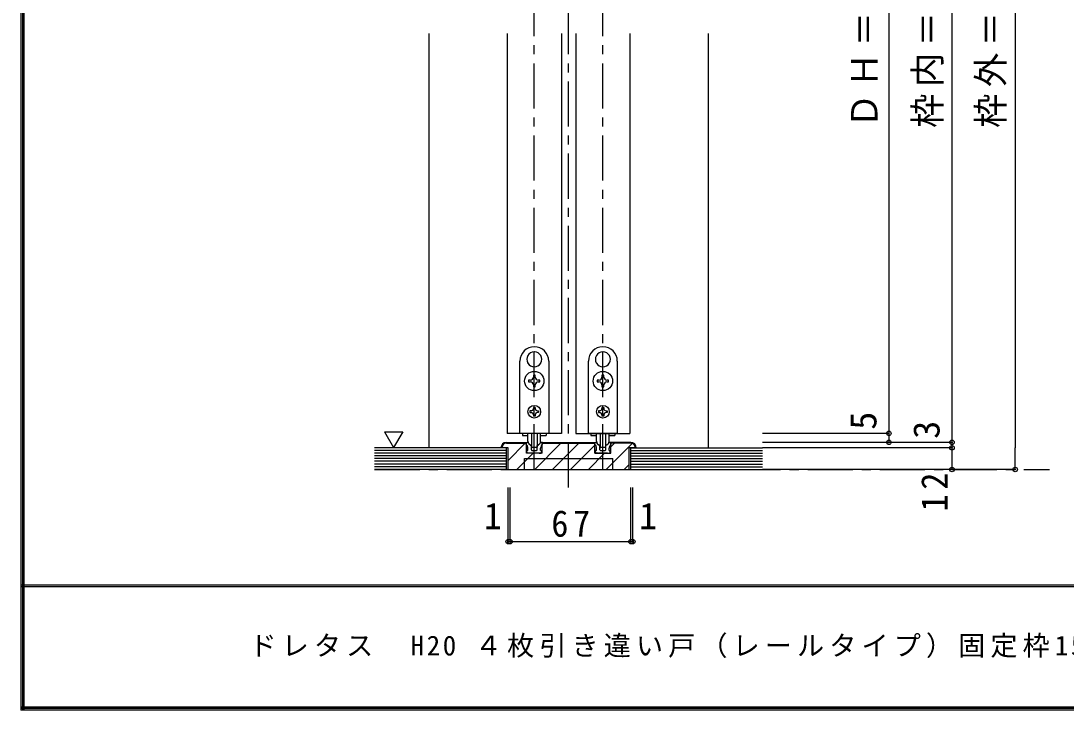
# Model space of a CAD drawing. Units: millimetres, scale not verified. Extents: x -973 to 977, y -718 to 696.
# Drawn here: x -973 to -394, y -701 to -319 of the extents above; entities that cross this region are included whole.
import ezdxf
from ezdxf.enums import TextEntityAlignment as Align

# ---------------------------------------------------------------- set-up
doc = ezdxf.new("R2010")
doc.units = ezdxf.units.MM
doc.header["$LTSCALE"] = 5
doc.header["$PDMODE"] = 32
doc.header["$PDSIZE"] = 2.5
doc.linetypes.add('CHAIN1', pattern=[8, 5, -1, 1, -1])
doc.linetypes.add('DASHED1', pattern=[1.8, 1.2, -0.6])
for name, color, linetype in [('0-1_通り芯', 4, 'CHAIN1'), ('0-3_仕上げ', 2, 'Continuous'), ('0-4_枠', 3, 'Continuous'), ('0-6_扉', 6, 'Continuous'), ('0-7_金物', 7, 'Continuous'), ('0-A_文字', 7, 'Continuous'), ('0-B_寸法', 7, 'Continuous'), ('0-C_ハッチ', 4, 'DASHED1'), ('F-1_枠', 6, 'Continuous'), ('F-A_文字', 7, 'Continuous')]:
    doc.layers.add(name, color=color, linetype=linetype)
doc.styles.add('ＭＳ ゴシック', font='')
doc.styles.get('ＭＳ ゴシック').set_extended_font_data('MS Gothic')

msp = doc.modelspace()

# ---------------------------------------------------------------- linework, layer by layer
at = {"layer": '0-1_通り芯'}
for p, q in [((-669.847, -577.5), (-669.847, -2.5)), ((-688.847, -567.5), (-688.847, -74.5)), ((-650.847, -567.5), (-650.847, -74.5)), ((-777.347, -567.5), (-457.566, -567.5)), ((-457.566, -567.5), (-403.347, -567.5))]:
    msp.add_line(p, q, dxfattribs=at)
at = {"layer": '0-3_仕上げ'}
for p, q in [((-704.347, -555.5), (-777.347, -555.5)), ((-704.347, -567.5), (-704.347, -555.5)), ((-635.347, -567.5), (-635.347, -555.5)), ((-635.347, -555.5), (-562.347, -555.5)), ((-704.347, -567.5), (-777.347, -567.5)), ((-635.347, -567.5), (-562.347, -567.5))]:
    msp.add_line(p, q, dxfattribs=at)
at = {"layer": '0-3_仕上げ', "color": 7}
for p, q in [((-704.347, -557), (-777.347, -557)), ((-704.347, -558.5), (-777.347, -558.5)), ((-704.347, -560), (-777.347, -560)), ((-704.347, -561.5), (-777.347, -561.5)), ((-635.347, -557), (-562.347, -557)), ((-635.347, -558.5), (-562.347, -558.5)), ((-635.347, -560), (-562.347, -560)), ((-635.347, -561.5), (-562.347, -561.5)), ((-704.347, -563), (-777.347, -563)), ((-704.347, -564.5), (-777.347, -564.5)), ((-704.347, -566), (-777.347, -566)), ((-635.347, -563), (-562.347, -563)), ((-635.347, -564.5), (-562.347, -564.5)), ((-635.347, -566), (-562.347, -566))]:
    msp.add_line(p, q, dxfattribs=at)
at = {"layer": '0-4_枠', "color": 4}
for p, q in [((-747.347, -326), (-747.347, -555.5)), ((-592.347, -555.5), (-592.347, -326))]:
    msp.add_line(p, q, dxfattribs=at)
at = {"layer": '0-4_枠'}
for p, q in [((-703.347, -555.5), (-707.347, -555.5)), ((-704.347, -552.5), (-693.247, -552.5)), ((-704.347, -553), (-693.247, -553)), ((-703.347, -567.5), (-703.347, -555.5)), ((-693.247, -558.5), (-693.247, -552.5)), ((-684.447, -558.5), (-684.447, -552.5)), ((-684.447, -552.5), (-655.247, -552.5)), ((-684.447, -553), (-655.247, -553)), ((-655.247, -558.5), (-655.247, -552.5)), ((-646.447, -558.5), (-646.447, -552.5)), ((-635.347, -552.5), (-646.447, -552.5)), ((-635.347, -553), (-646.447, -553)), ((-632.347, -555.5), (-636.347, -555.5)), ((-636.347, -567.5), (-636.347, -555.5)), ((-694.347, -561.5), (-645.347, -561.5)), ((-694.347, -567.5), (-694.347, -561.5)), ((-684.447, -558.5), (-693.247, -558.5)), ((-655.247, -558.5), (-646.447, -558.5)), ((-645.347, -567.5), (-645.347, -561.5)), ((-703.347, -567.5), (-636.347, -567.5))]:
    msp.add_line(p, q, dxfattribs=at)
for centre, radius, start, end in [((-704.347, -555.5), 3, 90, 180), ((-704.347, -555.5), 2.5, 90.0008, 180), ((-635.347, -555.5), 3, 0, 90), ((-635.347, -555.5), 2.5, 0, 90)]:
    msp.add_arc(centre, radius, start, end, dxfattribs=at)
at = {"layer": '0-6_扉'}
for p, q in [((-703.847, -326), (-703.847, -547.5)), ((-673.847, -326), (-673.847, -547.5)), ((-665.847, -326), (-665.847, -547.5)), ((-635.847, -326), (-635.847, -547.5)), ((-673.847, -547.5), (-703.847, -547.5)), ((-665.847, -547.5), (-635.847, -547.5))]:
    msp.add_line(p, q, dxfattribs=at)
at = {"layer": '0-7_金物'}
for p, q in [((-688.946, -502.351), (-688.847, -502.45)), ((-688.748, -502.351), (-688.847, -502.45)), ((-650.946, -502.351), (-650.847, -502.45)), ((-650.748, -502.351), (-650.847, -502.45)), ((-696.847, -547.5), (-696.847, -507.5)), ((-692.489, -508.489), (-692.354, -508.525)), ((-692.391, -508.66), (-692.354, -508.525)), ((-685.205, -508.489), (-685.34, -508.525)), ((-685.303, -508.66), (-685.34, -508.525)), ((-680.847, -507.5), (-680.847, -547.5)), ((-658.847, -547.5), (-658.847, -507.5)), ((-654.489, -508.489), (-654.354, -508.525)), ((-654.391, -508.66), (-654.354, -508.525)), ((-647.205, -508.489), (-647.34, -508.525)), ((-647.303, -508.66), (-647.34, -508.525)), ((-642.847, -507.5), (-642.847, -547.5)), ((-689.347, -515.35), (-689.347, -516.3)), ((-688.347, -515.35), (-689.347, -515.35)), ((-688.347, -516.3), (-688.347, -515.35)), ((-651.347, -515.35), (-651.347, -516.3)), ((-650.347, -515.35), (-651.347, -515.35)), ((-650.347, -516.3), (-650.347, -515.35)), ((-691.047, -518), (-691.997, -518)), ((-691.997, -518), (-691.997, -519)), ((-691.997, -519), (-691.047, -519)), ((-688.347, -521.65), (-688.347, -520.7)), ((-685.697, -518), (-686.647, -518)), ((-686.647, -519), (-685.697, -519)), ((-685.697, -519), (-685.697, -518)), ((-653.047, -518), (-653.997, -518)), ((-653.997, -518), (-653.997, -519)), ((-653.997, -519), (-653.047, -519)), ((-650.347, -521.65), (-650.347, -520.7)), ((-647.697, -518), (-648.647, -518)), ((-648.647, -519), (-647.697, -519)), ((-647.697, -519), (-647.697, -518)), ((-690.647, -535), (-691.247, -535)), ((-691.247, -535), (-691.247, -536)), ((-691.247, -536), (-690.647, -536)), ((-689.347, -533.1), (-688.347, -533.1)), ((-689.347, -533.1), (-689.347, -533.7)), ((-689.347, -537.3), (-689.347, -537.9)), ((-688.347, -537.9), (-689.347, -537.9)), ((-688.347, -533.1), (-688.347, -533.7)), ((-688.347, -537.3), (-688.347, -537.9)), ((-687.047, -535), (-686.447, -535)), ((-652.647, -535), (-653.247, -535)), ((-653.247, -535), (-653.247, -536)), ((-653.247, -536), (-652.647, -536)), ((-651.347, -533.1), (-650.347, -533.1)), ((-651.347, -533.1), (-651.347, -533.7)), ((-651.347, -537.3), (-651.347, -537.9)), ((-650.347, -537.9), (-651.347, -537.9)), ((-650.347, -533.1), (-650.347, -533.7)), ((-650.347, -537.3), (-650.347, -537.9)), ((-649.047, -535), (-648.447, -535)), ((-680.847, -547.5), (-696.847, -547.5)), ((-695.447, -547.5), (-695.447, -548.7)), ((-695.447, -548.7), (-692.315, -548.7)), ((-692.347, -551.921), (-692.347, -547.5)), ((-690.347, -547.5), (-690.347, -555.121)), ((-687.347, -547.5), (-687.347, -555.121)), ((-685.379, -548.7), (-682.247, -548.7)), ((-685.347, -551.921), (-685.347, -547.5)), ((-682.247, -547.5), (-682.247, -548.7)), ((-642.847, -547.5), (-658.847, -547.5)), ((-657.447, -547.5), (-657.447, -548.7)), ((-657.447, -548.7), (-654.315, -548.7)), ((-654.347, -551.921), (-654.347, -547.5)), ((-652.347, -547.5), (-652.347, -555.121)), ((-649.347, -547.5), (-649.347, -555.121)), ((-647.379, -548.7), (-644.247, -548.7)), ((-647.347, -551.921), (-647.347, -547.5)), ((-644.247, -547.5), (-644.247, -548.7)), ((-693.347, -552.5), (-692.804, -552.5)), ((-693.347, -553.5), (-693.347, -552.5)), ((-691.185, -553.912), (-692.45, -552.647)), ((-692.347, -557), (-692.347, -555.736)), ((-690.973, -554), (-690.647, -554)), ((-690.447, -556.7), (-690.447, -554.2)), ((-687.647, -555.421), (-690.047, -555.421)), ((-687.247, -556.7), (-687.247, -554.2)), ((-686.721, -554), (-687.047, -554)), ((-686.509, -553.912), (-685.243, -552.647)), ((-685.347, -557), (-685.347, -555.736)), ((-655.347, -552.5), (-654.804, -552.5)), ((-655.347, -553.5), (-655.347, -552.5)), ((-653.185, -553.912), (-654.45, -552.647)), ((-654.347, -557), (-654.347, -555.736)), ((-652.973, -554), (-652.647, -554)), ((-652.447, -556.7), (-652.447, -554.2)), ((-649.647, -555.421), (-652.047, -555.421)), ((-649.247, -556.7), (-649.247, -554.2)), ((-648.721, -554), (-649.047, -554)), ((-648.509, -553.912), (-647.243, -552.647)), ((-647.347, -557), (-647.347, -555.736)), ((-692.647, -558.5), (-693.133, -557.274)), ((-692.347, -557), (-692.947, -557)), ((-691.547, -558.5), (-692.647, -558.5)), ((-691.547, -558.5), (-691.347, -558.3)), ((-691.347, -558.3), (-691.147, -558.5)), ((-686.547, -558.5), (-691.147, -558.5)), ((-688.847, -557.3), (-688.547, -557)), ((-688.547, -557), (-687.547, -557)), ((-686.347, -558.3), (-686.547, -558.5)), ((-686.147, -558.5), (-686.347, -558.3)), ((-686.147, -558.5), (-685.047, -558.5)), ((-685.347, -557), (-684.747, -557)), ((-685.047, -558.5), (-684.561, -557.274)), ((-654.647, -558.5), (-655.133, -557.274)), ((-654.347, -557), (-654.947, -557)), ((-653.547, -558.5), (-654.647, -558.5)), ((-653.547, -558.5), (-653.347, -558.3)), ((-653.347, -558.3), (-653.147, -558.5)), ((-648.547, -558.5), (-653.147, -558.5)), ((-650.847, -557.3), (-650.547, -557)), ((-650.547, -557), (-649.547, -557)), ((-648.347, -558.3), (-648.547, -558.5)), ((-648.147, -558.5), (-648.347, -558.3)), ((-648.147, -558.5), (-647.047, -558.5)), ((-647.347, -557), (-646.747, -557)), ((-647.047, -558.5), (-646.561, -557.274))]:
    msp.add_line(p, q, dxfattribs=at)
for points in [[(-689.347, -520.7), (-689.347, -521.65), (-688.347, -521.65)], [(-651.347, -520.7), (-651.347, -521.65), (-650.347, -521.65)], [(-686.447, -535), (-686.447, -536), (-687.047, -536)], [(-648.447, -535), (-648.447, -536), (-649.047, -536)], [(-684.347, -553.5), (-684.347, -552.5), (-684.89, -552.5)], [(-646.347, -553.5), (-646.347, -552.5), (-646.89, -552.5)], [(-690.147, -557), (-689.147, -557), (-688.847, -557.3)], [(-652.147, -557), (-651.147, -557), (-650.847, -557.3)]]:
    msp.add_lwpolyline(points, dxfattribs=at)
for centre, radius in [((-688.847, -518.5), 5.35), ((-650.847, -518.5), 5.35), ((-688.847, -535.5), 3.5), ((-650.847, -535.5), 3.5)]:
    msp.add_circle(centre, radius, dxfattribs=at)
for centre, radius, start, end in [((-688.847, -507.5), 8, 0, 180), ((-688.847, -506.5), 4.15, 91.3645, 208.6355), ((-688.847, -506.5), 4.15, 331.3645, 88.6355), ((-650.847, -507.5), 8, 0, 180), ((-650.847, -506.5), 4.15, 91.3645, 208.6355), ((-650.847, -506.5), 4.15, 331.3645, 88.6355), ((-688.847, -506.5), 4.15, 211.3645, 328.6355), ((-650.847, -506.5), 4.15, 211.3645, 328.6355), ((-691.047, -516.3), 1.7, 270, 0), ((-691.047, -520.7), 1.7, 0, 90), ((-686.647, -516.3), 1.7, 180, 270), ((-686.647, -520.7), 1.7, 90, 180), ((-653.047, -516.3), 1.7, 270, 0), ((-653.047, -520.7), 1.7, 0, 90), ((-648.647, -516.3), 1.7, 180, 270), ((-648.647, -520.7), 1.7, 90, 180), ((-690.647, -533.7), 1.3, 270, 0), ((-690.647, -537.3), 1.3, 0, 90), ((-687.047, -533.7), 1.3, 180, 270), ((-687.047, -537.3), 1.3, 90, 180), ((-652.647, -533.7), 1.3, 270, 0), ((-652.647, -537.3), 1.3, 0, 90), ((-649.047, -533.7), 1.3, 180, 270), ((-649.047, -537.3), 1.3, 90, 180), ((-695.347, -555.736), 3, 0, 48.19), ((-692.804, -553), 0.5, 45, 90), ((-690.347, -551.921), 2, 180, 264.78409), ((-690.973, -553.7), 0.3, 225, 270), ((-690.647, -554.2), 0.2, 0, 90), ((-690.547, -554.112), 0.2, 0, 84.78409), ((-690.047, -555.121), 0.3, 180, 270), ((-687.647, -555.121), 0.3, 270, 0), ((-687.147, -554.112), 0.2, 95.21591, 180), ((-687.047, -554.2), 0.2, 90, 180), ((-687.347, -551.921), 2, 275.21591, 0), ((-686.721, -553.7), 0.3, 270, 315), ((-682.347, -555.736), 3, 131.81, 180), ((-684.89, -553), 0.5, 90, 135), ((-657.347, -555.736), 3, 0, 48.19), ((-654.804, -553), 0.5, 45, 90), ((-652.347, -551.921), 2, 180, 264.78409), ((-652.973, -553.7), 0.3, 225, 270), ((-652.647, -554.2), 0.2, 0, 90), ((-652.547, -554.112), 0.2, 0, 84.78409), ((-652.047, -555.121), 0.3, 180, 270), ((-649.647, -555.121), 0.3, 270, 0), ((-649.147, -554.112), 0.2, 95.21591, 180), ((-649.047, -554.2), 0.2, 90, 180), ((-649.347, -551.921), 2, 275.21591, 0), ((-648.721, -553.7), 0.3, 270, 315), ((-644.347, -555.736), 3, 131.81, 180), ((-646.89, -553), 0.5, 90, 135), ((-692.947, -557.2), 0.2, 90, 201.616), ((-690.147, -556.7), 0.3, 180, 270), ((-687.547, -556.7), 0.3, 270, 0), ((-684.747, -557.2), 0.2, 338.384, 90), ((-654.947, -557.2), 0.2, 90, 201.616), ((-652.147, -556.7), 0.3, 180, 270), ((-649.547, -556.7), 0.3, 270, 0), ((-646.747, -557.2), 0.2, 338.384, 90)]:
    msp.add_arc(centre, radius, start, end, dxfattribs=at)
at = {"layer": '0-A_文字'}
msp.add_line((-771.782, -546.686), (-766.782, -555.347), dxfattribs=at)
msp.add_lwpolyline([(-771.782, -546.686), (-761.782, -546.686), (-766.782, -555.347)], dxfattribs=at)
at = {"layer": '0-B_寸法', "color": 4}
for p, q in [((-422.347, -60.5), (-422.347, -555.5)), ((-457.347, -567.5), (-457.347, -90.5)), ((-492.347, -104.5), (-492.347, -547.5)), ((-492.347, -547.5), (-562.347, -547.5)), ((-492.347, -547.5), (-492.347, -552.5)), ((-457.347, -552.5), (-562.347, -552.5)), ((-457.347, -555.5), (-562.347, -555.5)), ((-422.347, -567.5), (-422.347, -555.5)), ((-422.347, -567.5), (-562.347, -567.5)), ((-703.286, -607.5), (-703.286, -577.5)), ((-702.286, -607.5), (-702.286, -577.5)), ((-703.286, -607.5), (-702.286, -607.5))]:
    msp.add_line(p, q, dxfattribs=at)
for points in [[(-702.286, -607.5), (-635.286, -607.5), (-635.286, -577.5)], [(-635.286, -607.5), (-634.286, -607.5), (-634.286, -577.5)]]:
    msp.add_lwpolyline(points, dxfattribs=at)
at = {"layer": '0-B_寸法'}
for p in [(-492.347, -547.5), (-492.347, -552.5), (-457.347, -552.5), (-457.347, -555.5), (-457.347, -567.5), (-422.347, -567.5), (-703.286, -607.5), (-702.286, -607.5), (-635.286, -607.5), (-634.286, -607.5)]:
    msp.add_point(p, dxfattribs=at)
at = {"layer": '0-C_ハッチ', "linetype": 'Continuous'}
for p, q in [((-703.347, -562.463), (-693.884, -553)), ((-688.585, -567.5), (-674.085, -553)), ((-678.685, -567.5), (-664.185, -553)), ((-668.786, -567.5), (-655.247, -553.961)), ((-648.987, -567.5), (-634.601, -553.114)), ((-646.447, -555.061), (-644.386, -553)), ((-698.484, -567.5), (-689.484, -558.5)), ((-658.886, -567.5), (-649.886, -558.5)), ((-639.087, -567.5), (-636.347, -564.76))]:
    msp.add_line(p, q, dxfattribs=at)
at = {"layer": 'F-1_枠'}
for p, q in [((-973.347, 695.833), (-973.347, -700.833)), ((-972.514, 695.833), (-972.514, -700.833)), ((-971.68, 695.833), (-971.68, -700.833)), ((976.653, -631.667), (-973.347, -631.667)), ((976.653, -632.5), (-973.347, -632.5)), ((976.653, -699.167), (-973.347, -699.167)), ((976.653, -700), (-973.347, -700)), ((976.653, -700.833), (-973.347, -700.833))]:
    msp.add_line(p, q, dxfattribs=at)

# ---------------------------------------------------------------- texts
at = {"layer": '0-B_寸法', "style": 'ＭＳ ゴシック'}
for s, p in [('5', (-494.847, -545.5)), ('3', (-459.847, -550.5))]:
    msp.add_text(s, height=14.66, rotation=90, dxfattribs=at).set_placement(p, align=Align.BOTTOM_LEFT)
for p in [(-716.786, -605), (-630.786, -605)]:
    msp.add_text('1', height=14.66, dxfattribs=at).set_placement(p, align=Align.BOTTOM_LEFT)
at = {"layer": '0-B_寸法', "char_height": 14.66, "attachment_point": 7, "rotation": 90, "style": 'ＭＳ ゴシック'}
for s, insert in [('\\T1.19;\\W0.95;ＤＨ＝1,983', (-494.847, -378.25)), ('\\T1.19;\\W0.95;枠内＝2,002', (-459.847, -378.25)), ('\\T1.19;\\W0.95;枠外＝2,047', (-424.847, -378.25)), ('\\T1.27;\\W0.95;12', (-459.847, -590.75))]:
    msp.add_mtext(s, dxfattribs=dict(at, insert=insert))
at = {"layer": '0-B_寸法', "insert": (-679.411, -605), "char_height": 14.66, "attachment_point": 7, "style": 'ＭＳ ゴシック'}
msp.add_mtext('\\T1.27;\\W0.95;67', dxfattribs=at)
at = {"layer": 'F-A_文字', "insert": (-846.68, -673.333), "char_height": 11, "attachment_point": 7, "style": 'ＭＳ ゴシック'}
msp.add_mtext('\\T1.19;ドレタス\u3000H20\\~４枚引き違い戸（レールタイプ）固定枠155㎜幅\u30003方枠＋敷居Q型／床直付けレール', dxfattribs=at)

doc.saveas('drawing.dxf')
